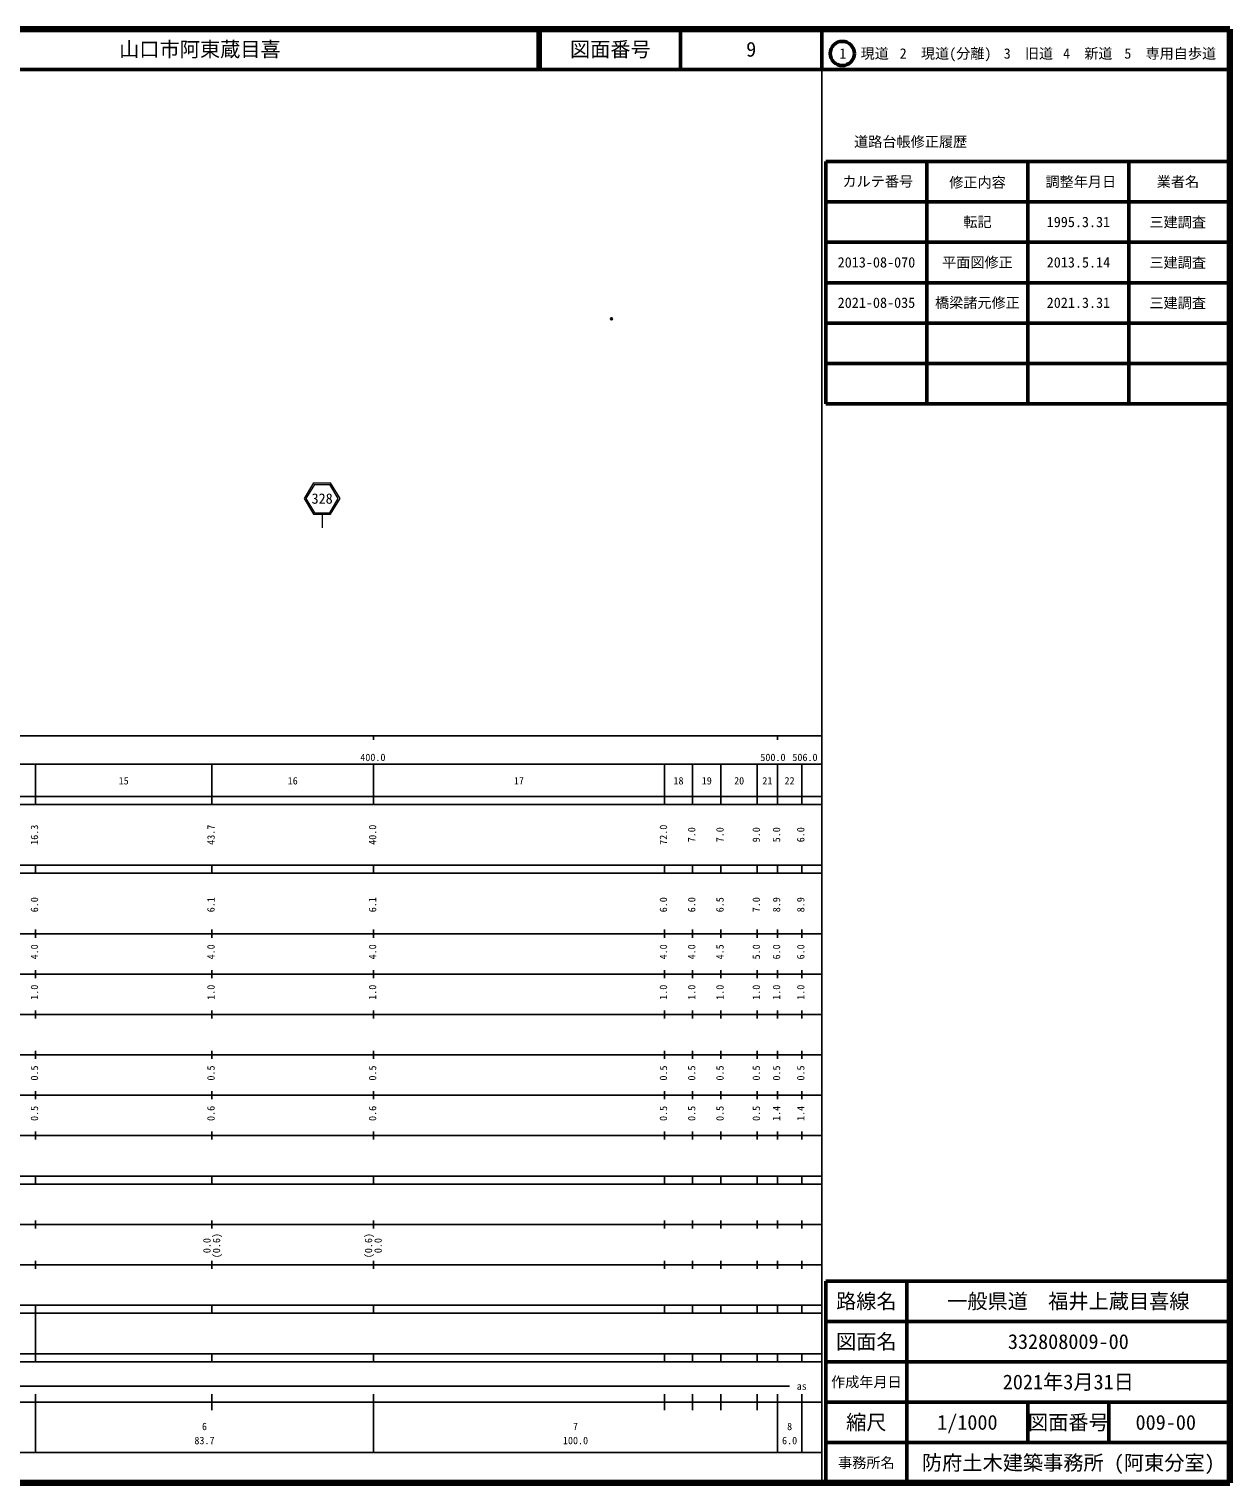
# Model space of a CAD drawing. Units: millimetres on the paper, with parts at other scales. Extents: x 40 to 680, y 20 to 380.
# Drawn here: x 382.7 to 680, y 20 to 380 of the extents above; entities that cross this region are included whole.
import ezdxf
from ezdxf.enums import TextEntityAlignment as Align

# ---------------------------------------------------------------- set-up
doc = ezdxf.new("R2010")
doc.units = ezdxf.units.MM
doc.header["$PDMODE"] = 32
doc.header["$PDSIZE"] = 0.5
doc.layers.add('M-OTRS', color=6, linetype='Continuous')
doc.layers.add('M-TTL-TXT', color=7, linetype='Continuous')
for name, color, linetype, lineweight in [('M-STR-STRC', 7, 'Continuous', 13), ('M-TTL', 2, 'Continuous', 140), ('M-TTL-BAND', 7, 'Continuous', 25), ('M-TTL-FRAM', 2, 'Continuous', 50), ('M-TTL-LINE', 7, 'Continuous', 50)]:
    doc.layers.add(name, color=color, linetype=linetype, lineweight=lineweight)
doc.styles.add('ＭＳ ゴシック', font='')
doc.styles.get('ＭＳ ゴシック').set_extended_font_data('MS Gothic')

msp = doc.modelspace()

# ---------------------------------------------------------------- linework, layer by layer
at = {"layer": 'M-OTRS'}
msp.add_point((526.907, 308.27), dxfattribs=at)
at = {"layer": 'M-STR-STRC'}
for p, q in [((453.179, 267.652), (450.811, 263.752)), ((453.404, 267.252), (451.279, 263.752)), ((453.179, 267.652), (457.379, 267.652)), ((453.404, 267.252), (457.154, 267.252)), ((459.279, 263.752), (457.154, 267.252)), ((459.747, 263.752), (457.379, 267.652)), ((450.811, 263.752), (453.179, 259.852)), ((451.279, 263.752), (453.404, 260.252)), ((457.154, 260.252), (459.279, 263.752)), ((457.379, 259.852), (459.747, 263.752)), ((453.179, 259.852), (457.379, 259.852)), ((453.404, 260.252), (457.154, 260.252)), ((455.279, 259.852), (455.279, 256.536))]:
    msp.add_line(p, q, dxfattribs=at)
at = {"layer": 'M-TTL'}
for p, q in [((680, 380), (40, 380)), ((680, 20), (680, 380)), ((40, 20), (680, 20))]:
    msp.add_line(p, q, dxfattribs=at)
at = {"layer": 'M-TTL-BAND'}
for p, q in [((579, 20), (579, 370)), ((40, 205), (579, 205)), ((468, 205), (468, 204)), ((568, 205), (568, 204)), ((68, 198), (579, 198)), ((384.3, 188), (384.3, 198)), ((428, 188), (428, 198)), ((468, 188), (468, 198)), ((540, 188), (540, 198)), ((547, 188), (547, 198)), ((554, 188), (554, 198)), ((563, 188), (563, 198)), ((568, 188), (568, 198)), ((574, 188), (574, 198)), ((40, 190), (579, 190)), ((40, 188), (579, 188)), ((40, 173), (579, 173)), ((384.3, 171), (384.3, 173)), ((428, 171), (428, 173)), ((468, 171), (468, 173)), ((540, 171), (540, 173)), ((547, 171), (547, 173)), ((554, 171), (554, 173)), ((563, 171), (563, 173)), ((568, 171), (568, 173)), ((574, 171), (574, 173)), ((40, 171), (579, 171)), ((40, 156), (579, 156)), ((384.3, 155), (384.3, 157)), ((428, 155), (428, 157)), ((468, 155), (468, 157)), ((540, 155), (540, 157)), ((547, 155), (547, 157)), ((554, 155), (554, 157)), ((563, 155), (563, 157)), ((568, 155), (568, 157)), ((574, 155), (574, 157)), ((46, 146), (579, 146)), ((384.3, 145), (384.3, 147)), ((428, 145), (428, 147)), ((468, 145), (468, 147)), ((540, 145), (540, 147)), ((547, 145), (547, 147)), ((554, 145), (554, 147)), ((563, 145), (563, 147)), ((568, 145), (568, 147)), ((574, 145), (574, 147)), ((384.3, 135), (384.3, 137)), ((428, 135), (428, 137)), ((468, 135), (468, 137)), ((540, 135), (540, 137)), ((547, 135), (547, 137)), ((554, 135), (554, 137)), ((563, 135), (563, 137)), ((568, 135), (568, 137)), ((574, 135), (574, 137)), ((52, 136), (579, 136)), ((46, 126), (579, 126)), ((384.3, 125), (384.3, 127)), ((428, 125), (428, 127)), ((468, 125), (468, 127)), ((540, 125), (540, 127)), ((547, 125), (547, 127)), ((554, 125), (554, 127)), ((563, 125), (563, 127)), ((568, 125), (568, 127)), ((574, 125), (574, 127)), ((52, 116), (579, 116)), ((384.3, 115), (384.3, 117)), ((428, 115), (428, 117)), ((468, 115), (468, 117)), ((540, 115), (540, 117)), ((547, 115), (547, 117)), ((554, 115), (554, 117)), ((563, 115), (563, 117)), ((568, 115), (568, 117)), ((574, 115), (574, 117)), ((46, 106), (579, 106)), ((384.3, 105), (384.3, 107)), ((428, 105), (428, 107)), ((468, 105), (468, 107)), ((540, 105), (540, 107)), ((547, 105), (547, 107)), ((554, 105), (554, 107)), ((563, 105), (563, 107)), ((568, 105), (568, 107)), ((574, 105), (574, 107)), ((40, 96), (579, 96)), ((40, 94), (579, 94)), ((384.3, 94), (384.3, 96)), ((428, 94), (428, 96)), ((468, 94), (468, 96)), ((540, 94), (540, 96)), ((547, 94), (547, 96)), ((554, 94), (554, 96)), ((563, 94), (563, 96)), ((568, 94), (568, 96)), ((574, 94), (574, 96)), ((49, 84), (579, 84)), ((384.3, 83), (384.3, 85)), ((428, 83), (428, 85)), ((468, 83), (468, 85)), ((540, 83), (540, 85)), ((547, 83), (547, 85)), ((554, 83), (554, 85)), ((563, 83), (563, 85)), ((568, 83), (568, 85)), ((574, 83), (574, 85)), ((40, 74), (579, 74)), ((384.3, 73), (384.3, 75)), ((428, 73), (428, 75)), ((468, 73), (468, 75)), ((540, 73), (540, 75)), ((547, 73), (547, 75)), ((554, 73), (554, 75)), ((563, 73), (563, 75)), ((568, 73), (568, 75)), ((574, 73), (574, 75)), ((40, 64), (579, 64)), ((40, 62), (579, 62)), ((384.3, 62), (384.3, 64)), ((384.3, 52), (384.3, 62)), ((428, 62), (428, 64)), ((468, 62), (468, 64)), ((540, 62), (540, 64)), ((547, 62), (547, 64)), ((554, 62), (554, 64)), ((563, 62), (563, 64)), ((568, 62), (568, 64)), ((574, 62), (574, 64)), ((40, 52), (579, 52)), ((384.3, 50), (384.3, 52)), ((428, 50), (428, 52)), ((468, 50), (468, 52)), ((540, 50), (540, 52)), ((547, 50), (547, 52)), ((554, 50), (554, 52)), ((563, 50), (563, 52)), ((568, 50), (568, 52)), ((574, 50), (574, 52)), ((40, 50), (579, 50)), ((71, 44), (571, 44)), ((40, 40), (579, 40)), ((384.3, 27.5), (384.3, 42)), ((428, 38), (428, 42)), ((468, 27.5), (468, 42)), ((540, 38), (540, 42)), ((547, 38), (547, 42)), ((554, 38), (554, 42)), ((563, 38), (563, 42)), ((568, 27.5), (568, 42)), ((574, 27.5), (574, 42)), ((68, 27.5), (579, 27.5))]:
    msp.add_line(p, q, dxfattribs=at)
at = {"layer": 'M-TTL-FRAM'}
for p, q in [((580, 347.197), (580, 287.197)), ((580, 347.197), (680, 347.197)), ((580, 287.197), (680, 287.197)), ((680, 70), (580, 70)), ((580, 70), (580, 20))]:
    msp.add_line(p, q, dxfattribs=at)
at = {"layer": 'M-TTL-LINE'}
for p, q in [((508.747, 380), (508.747, 370)), ((509.247, 380), (509.247, 370)), ((543.997, 380), (543.997, 370)), ((579, 380), (579, 370)), ((40, 370), (680, 370)), ((605, 347.197), (605, 287.197)), ((630, 347.197), (630, 287.197)), ((655, 347.197), (655, 287.197)), ((580, 337.197), (680, 337.197)), ((580, 327.197), (680, 327.197)), ((580, 317.197), (680, 317.197)), ((580, 307.197), (680, 307.197)), ((580, 297.197), (680, 297.197)), ((600, 70), (600, 20)), ((680, 60), (580, 60)), ((680, 50), (580, 50)), ((680, 40), (580, 40)), ((630, 40), (630, 30)), ((650, 40), (650, 30)), ((680, 30), (580, 30))]:
    msp.add_line(p, q, dxfattribs=at)
msp.add_circle((584.031, 373.958), 3, dxfattribs=at)

# ---------------------------------------------------------------- texts
at = {"layer": 'M-STR-STRC', "style": 'ＭＳ ゴシック'}
msp.add_text('328', height=2.566, dxfattribs=at).set_placement((455.279, 263.752), align=Align.MIDDLE_CENTER)
at = {"layer": 'M-TTL-BAND', "style": 'ＭＳ ゴシック'}
for s, p in [('400.0', (467.844, 198.195)), ('500.0', (566.874, 198.195)), ('506.0', (574.802, 198.195)), ('15', (406.15, 192.405)), ('16', (448, 192.405)), ('17', (504, 192.405)), ('18', (543.5, 192.405)), ('19', (550.5, 192.405)), ('20', (558.5, 192.405)), ('21', (565.5, 192.405)), ('22', (571, 192.405)), ('as', (574, 42.5)), ('6', (426.15, 32.523)), ('7', (518, 32.523)), ('8', (571, 32.523)), ('83.7', (426.15, 29.033)), ('100.0', (518, 29.033)), ('6.0', (571, 29.033))]:
    msp.add_text(s, height=1.833, dxfattribs=at).set_placement(p, align=Align.BOTTOM_CENTER)
for s, p in [('16.3', (385.516, 180.5)), ('43.7', (429.216, 180.5)), ('40.0', (469.216, 180.5)), ('72.0', (541.216, 180.5)), ('7.0', (548.216, 180.5)), ('7.0', (555.216, 180.5)), ('9.0', (564.216, 180.5)), ('5.0', (569.216, 180.5)), ('6.0', (575.216, 180.5)), ('6.0', (385.516, 163.174)), ('6.1', (429.216, 163.174)), ('6.1', (469.216, 163.174)), ('6.0', (541.216, 163.174)), ('6.0', (548.216, 163.174)), ('6.5', (555.216, 163.174)), ('7.0', (564.216, 163.174)), ('8.9', (569.216, 163.174)), ('8.9', (575.216, 163.174)), ('4.0', (385.516, 151.5)), ('4.0', (429.216, 151.5)), ('4.0', (469.216, 151.5)), ('4.0', (541.216, 151.5)), ('4.0', (548.216, 151.5)), ('4.5', (555.216, 151.5)), ('5.0', (564.216, 151.5)), ('6.0', (569.216, 151.5)), ('6.0', (575.216, 151.5)), ('1.0', (385.516, 141.5)), ('1.0', (429.216, 141.5)), ('1.0', (469.216, 141.5)), ('1.0', (541.216, 141.5)), ('1.0', (548.216, 141.5)), ('1.0', (555.216, 141.5)), ('1.0', (564.216, 141.5)), ('1.0', (569.216, 141.5)), ('1.0', (575.216, 141.5)), ('0.5', (385.516, 121.5)), ('0.5', (429.216, 121.5)), ('0.5', (469.216, 121.5)), ('0.5', (541.216, 121.5)), ('0.5', (548.216, 121.5)), ('0.5', (555.216, 121.5)), ('0.5', (564.216, 121.5)), ('0.5', (569.216, 121.5)), ('0.5', (575.216, 121.5)), ('0.5', (385.516, 111.5)), ('0.6', (429.216, 111.5)), ('0.6', (469.216, 111.5)), ('0.5', (541.216, 111.5)), ('0.5', (548.216, 111.5)), ('0.5', (555.216, 111.5)), ('0.5', (564.216, 111.5)), ('1.4', (569.216, 111.5)), ('1.4', (575.216, 111.5)), ('0.0', (428.216, 78.764)), ('(0.6)', (430.586, 78.764)), ('(0.6)', (468.216, 78.764)), ('0.0', (470.586, 78.764))]:
    msp.add_text(s, height=1.833, rotation=90, dxfattribs=at).set_placement(p, align=Align.BOTTOM_CENTER)
at = {"layer": 'M-TTL-TXT', "style": 'ＭＳ ゴシック'}
msp.add_text('山口市阿東蔵目喜', height=3.666, dxfattribs=at).set_placement((405.024, 375), align=Align.MIDDLE_LEFT)
for s, height, p in [('図面番号', 3.666, (526.622, 375)), ('9', 3.666, (561.497, 375)), ('1\u3000現道', 2.566, (589.448, 373.958)), ('2\u3000現道(分離)', 2.566, (609.619, 373.958)), ('3\u3000旧道', 2.566, (630.121, 373.958)), ('4\u3000新道', 2.566, (644.824, 373.958)), ('5\u3000専用自歩道', 2.566, (665.228, 373.958)), ('道路台帳修正履歴', 2.566, (600.968, 352.113)), ('カルテ番号', 2.566, (592.839, 342.277)), ('修正内容', 2.566, (617.509, 342.023)), ('調整年月日', 2.566, (643.089, 342.197)), ('業者名', 2.566, (667.134, 342.197)), ('転記', 2.566, (617.5, 332.245)), ('1995.3.31', 2.566, (642.5, 332.245)), ('三建調査', 2.566, (667.077, 332.189)), ('2013-08-070', 2.566, (592.5, 322.245)), ('平面図修正', 2.566, (617.5, 322.245)), ('2013.5.14', 2.566, (642.5, 322.245)), ('三建調査', 2.566, (667.077, 322.189)), ('2021-08-035', 2.566, (592.5, 312.245)), ('橋梁諸元修正', 2.566, (617.5, 312.245)), ('2021.3.31', 2.566, (642.5, 312.245)), ('三建調査', 2.566, (667.077, 312.189)), ('路線名', 3.666, (590, 65)), ('路線名', 3.666, (590, 65)), ('一般県道\u3000福井上蔵目喜線', 3.666, (640, 65)), ('図面名', 3.666, (590, 55)), ('図面名', 3.666, (590, 55)), ('332808009-00', 3.666, (640, 55)), ('2021年3月31日', 3.666, (640, 45)), ('作成年月日', 2.566, (590, 45)), ('作成年月日', 2.566, (590, 45)), ('縮尺', 3.666, (590, 35)), ('縮尺', 3.666, (590, 35)), ('1/1000', 3.666, (615, 35)), ('図面番号', 3.666, (640, 35)), ('図面番号', 3.666, (640, 35)), ('009-00', 3.666, (664.125, 35)), ('事務所名', 2.566, (590, 25)), ('事務所名', 2.566, (590, 25)), ('防府土木建築事務所 (阿東分室)', 3.666, (640, 25))]:
    msp.add_text(s, height=height, dxfattribs=at).set_placement(p, align=Align.MIDDLE_CENTER)

doc.saveas('drawing.dxf')
